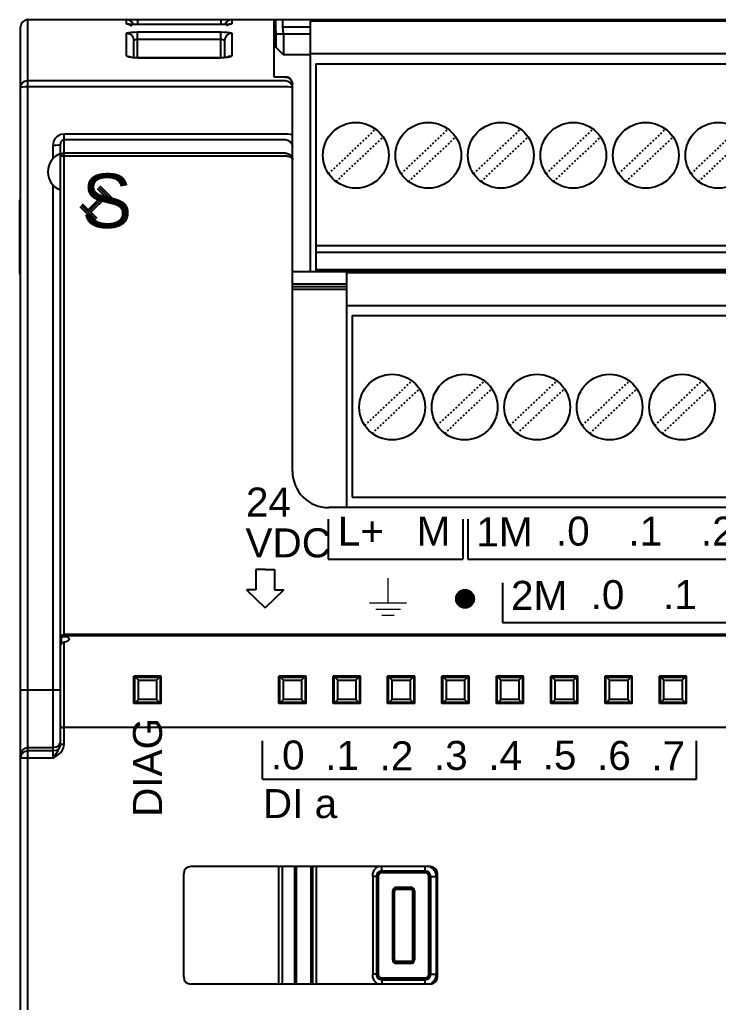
# Model space of a CAD drawing. Header units: inches. Extents: x 57 to 2760, y -193 to 2149.
# Drawn here: x 394.9 to 433.5, y 1419.4 to 1473.7 of the extents above; entities that cross this region are included whole.
import ezdxf

# ---------------------------------------------------------------- set-up
doc = ezdxf.new("R2010")
doc.units = ezdxf.units.IN
doc.header["$MEASUREMENT"] = 0
doc.linetypes.add('DOT', pattern=[0.2, 0.1, -0.1])
doc.styles.get("Standard").update_dxf_attribs({"font": 'arial.ttf'})

msp = doc.modelspace()

# ---------------------------------------------------------------- linework, layer by layer
at = {"color": 7, "linetype": 'Continuous'}
for p, q in [((395.37329, 1373.68422), (395.37329, 1473.68422)), ((395.37329, 1473.68422), (464.57329, 1473.68422)), ((400.82329, 1473.45089), (400.82329, 1473.68422)), ((401.42329, 1473.68422), (401.42329, 1473.40783)), ((406.02329, 1473.68422), (406.02329, 1473.40783)), ((406.62329, 1473.68422), (406.62329, 1473.45089)), ((408.97329, 1470.51791), (408.97329, 1473.68422)), ((409.03691, 1473.68422), (409.03691, 1473.28422)), ((409.44187, 1473.28422), (409.44187, 1473.68422)), ((410.97329, 1459.78895), (410.97329, 1473.60422)), ((455.97329, 1473.60422), (410.97329, 1473.60422)), ((394.97329, 1374.08422), (394.97329, 1473.28422)), ((400.82329, 1471.68832), (400.82329, 1472.93119)), ((401.42328, 1471.57264), (401.42329, 1473.00369)), ((406.08696, 1473.40919), (401.42329, 1473.40894)), ((406.02329, 1473.40783), (401.42329, 1473.40783)), ((401.42329, 1473.00369), (406.02329, 1473.00369)), ((406.02329, 1471.5642), (406.02329, 1473.00369)), ((406.62329, 1472.93119), (406.62329, 1471.68832)), ((408.97329, 1473.28422), (409.03691, 1473.28422)), ((409.03691, 1473.28422), (409.06135, 1472.88422)), ((409.47329, 1472.88422), (409.44187, 1473.28422)), ((409.44187, 1473.28422), (410.97329, 1473.28422)), ((401.22329, 1471.58189), (401.22329, 1472.53421)), ((401.42327, 1472.60641), (406.02329, 1472.60641)), ((406.22329, 1472.53421), (406.22329, 1471.58188)), ((410.97329, 1472.88422), (408.97329, 1472.88422)), ((409.06135, 1472.88422), (409.06135, 1472.15978)), ((409.47329, 1472.88422), (409.47329, 1471.74784)), ((409.06135, 1472.15978), (408.97329, 1472.15978)), ((409.06135, 1472.15978), (409.47329, 1471.74784)), ((400.82329, 1471.68832), (400.97636, 1471.65848)), ((400.97636, 1471.65848), (401.05477, 1471.60714)), ((401.42329, 1471.5642), (401.42329, 1471.57268)), ((406.02329, 1471.57268), (401.42329, 1471.57268)), ((406.02329, 1471.5642), (401.42329, 1471.5642)), ((406.20676, 1471.57024), (406.02329, 1471.5642)), ((406.47021, 1471.65848), (406.39198, 1471.60726)), ((406.62329, 1471.68832), (406.47021, 1471.65848)), ((410.97329, 1471.74784), (409.47329, 1471.74784)), ((455.97329, 1471.79422), (410.97329, 1471.79422)), ((411.26329, 1471.25422), (411.26329, 1459.78895)), ((411.26329, 1471.25422), (455.68329, 1471.25422)), ((395.37329, 1470.32249), (409.57329, 1470.32249)), ((408.97329, 1470.53058), (409.57329, 1470.53058)), ((409.57329, 1470.51791), (408.97329, 1470.51791)), ((409.72449, 1470.5009), (409.57329, 1470.53058)), ((395.37329, 1470.00264), (409.57329, 1470.00264)), ((409.94268, 1470.08424), (409.97329, 1469.93594)), ((409.97329, 1448.74631), (409.97329, 1470.13058)), ((397.37329, 1439.62007), (397.37329, 1467.38679)), ((397.37329, 1467.38679), (409.57329, 1467.38679)), ((397.37329, 1467.06189), (409.57329, 1467.06189)), ((396.77329, 1466.007), (396.77329, 1466.74021)), ((397.17329, 1439.47356), (397.17329, 1466.80036)), ((409.97329, 1465.96918), (409.97329, 1466.67552)), ((409.57329, 1466.3199), (397.37329, 1466.3199)), ((409.57329, 1466.14705), (397.37329, 1466.14705)), ((396.77329, 1432.92192), (396.77329, 1464.56144)), ((394.92092, 1463.6706), (394.92092, 1459.69784)), ((411.26329, 1461.22222), (455.68329, 1461.22222)), ((411.26329, 1460.85511), (455.68329, 1460.85511)), ((411.26329, 1459.89022), (455.68329, 1459.89022)), ((409.97329, 1459.78895), (458.97329, 1459.78895)), ((412.97329, 1446.74622), (412.97329, 1459.70422)), ((457.97329, 1459.70422), (412.97329, 1459.70422)), ((412.97329, 1459.08422), (409.97329, 1459.08422)), ((412.97329, 1458.92674), (409.97329, 1458.92674)), ((412.97329, 1458.78422), (409.97329, 1458.78422)), ((457.97329, 1457.89422), (412.97329, 1457.89422)), ((413.26329, 1457.35422), (413.26329, 1447.32222)), ((413.26329, 1457.35422), (457.68329, 1457.35422)), ((413.26329, 1447.32222), (457.68329, 1447.32222)), ((456.97319, 1446.74622), (411.97329, 1446.74622)), ((418.9989, 1441.71541), (419.49181, 1442.20832)), ((419.00464, 1441.67474), (419.53248, 1442.20258)), ((419.01042, 1441.77334), (419.43388, 1442.1968)), ((419.01234, 1441.63604), (419.57118, 1442.19488)), ((419.02003, 1441.59733), (419.60989, 1442.18719)), ((419.02195, 1441.83126), (419.37596, 1442.18527)), ((419.02773, 1441.55863), (419.64859, 1442.17949)), ((419.03347, 1441.88919), (419.31803, 1442.17375)), ((419.03543, 1441.51992), (419.6873, 1442.17179)), ((419.05352, 1441.49161), (419.71561, 1442.1537)), ((419.07211, 1441.46379), (419.74343, 1442.13511)), ((419.0907, 1441.43597), (419.77125, 1442.11652)), ((419.10928, 1441.40816), (419.79906, 1442.09794)), ((419.11044, 1442.01256), (419.19466, 1442.09678)), ((419.12787, 1441.38034), (419.82688, 1442.07935)), ((419.14759, 1441.35366), (419.85356, 1442.05963)), ((419.17541, 1441.33507), (419.87215, 1442.03181)), ((419.20322, 1441.31648), (419.89074, 1442.004)), ((419.23104, 1441.2979), (419.90932, 1441.97618)), ((419.25886, 1441.27931), (419.92791, 1441.94836)), ((419.28668, 1441.26072), (419.9465, 1441.92054)), ((419.31767, 1441.24531), (419.96191, 1441.88955)), ((419.35637, 1441.23761), (419.96961, 1441.85085)), ((419.39508, 1441.22991), (419.97731, 1441.81214)), ((419.43378, 1441.22221), (419.98501, 1441.77344)), ((419.47249, 1441.21452), (419.9927, 1441.73473)), ((419.51788, 1441.2135), (419.99372, 1441.68934)), ((419.57581, 1441.22503), (419.98219, 1441.63141)), ((419.63373, 1441.23655), (419.97067, 1441.57349)), ((419.69532, 1441.25174), (419.95548, 1441.5119)), ((419.83517, 1441.34518), (419.86204, 1441.37205)), ((397.17329, 1433.6921), (397.17329, 1439.43507)), ((397.22329, 1439.25312), (397.22329, 1439.56094)), ((462.57329, 1439.7402), (397.37329, 1439.7402)), ((462.57329, 1439.6728), (397.37329, 1439.6728)), ((397.37329, 1433.69686), (397.37329, 1439.32986)), ((401.22329, 1435.93422), (401.22329, 1437.43422)), ((402.72329, 1437.43422), (401.22329, 1437.43422)), ((401.22329, 1437.18422), (401.27329, 1437.18422)), ((401.27329, 1435.98422), (401.27329, 1437.38422)), ((401.27329, 1437.38422), (402.67329, 1437.38422)), ((401.47329, 1437.21993), (402.47329, 1437.21993)), ((401.47336, 1436.1485), (401.47336, 1437.21993)), ((402.47321, 1437.21993), (402.47321, 1436.1485)), ((402.67329, 1437.38422), (402.67329, 1435.98422)), ((402.67329, 1437.18422), (402.72329, 1437.18422)), ((402.72329, 1435.93422), (402.72329, 1437.43422)), ((409.22329, 1435.93422), (409.22329, 1437.43422)), ((410.72329, 1437.43422), (409.22329, 1437.43422)), ((409.22329, 1437.18422), (409.27329, 1437.18422)), ((409.27329, 1435.98422), (409.27329, 1437.38422)), ((409.27329, 1437.38422), (410.67329, 1437.38422)), ((409.47329, 1437.21993), (410.47329, 1437.21993)), ((409.47336, 1436.1485), (409.47336, 1437.21993)), ((410.47321, 1437.21993), (410.47321, 1436.1485)), ((410.67329, 1437.38422), (410.67329, 1435.98422)), ((410.72329, 1435.93422), (410.72329, 1437.43422)), ((412.22329, 1435.93422), (412.22329, 1437.43422)), ((413.72329, 1437.43422), (412.22329, 1437.43422)), ((412.27329, 1435.98422), (412.27329, 1437.38422)), ((412.27329, 1437.38422), (413.67329, 1437.38422)), ((412.47329, 1437.21993), (413.47329, 1437.21993)), ((412.47336, 1436.1485), (412.47336, 1437.21993)), ((413.47321, 1437.21993), (413.47321, 1436.1485)), ((413.67329, 1437.38422), (413.67329, 1435.98422)), ((413.72329, 1435.93422), (413.72329, 1437.43422)), ((415.22329, 1435.93422), (415.22329, 1437.43422)), ((416.72329, 1437.43422), (415.22329, 1437.43422)), ((415.27329, 1435.98422), (415.27329, 1437.38422)), ((415.27329, 1437.38422), (416.67329, 1437.38422)), ((415.47329, 1437.21993), (416.47329, 1437.21993)), ((415.47336, 1436.1485), (415.47336, 1437.21993)), ((416.47321, 1437.21993), (416.47321, 1436.1485)), ((416.67329, 1437.38422), (416.67329, 1435.98422)), ((416.72329, 1435.93422), (416.72329, 1437.43422)), ((418.22329, 1435.93422), (418.22329, 1437.43422)), ((419.72329, 1437.43422), (418.22329, 1437.43422)), ((418.27329, 1435.98422), (418.27329, 1437.38422)), ((418.27329, 1437.38422), (419.67329, 1437.38422)), ((418.47329, 1437.21993), (419.47329, 1437.21993)), ((418.47336, 1436.1485), (418.47336, 1437.21993)), ((419.47321, 1437.21993), (419.47321, 1436.1485)), ((419.67329, 1437.38422), (419.67329, 1435.98422)), ((419.72329, 1435.93422), (419.72329, 1437.43422)), ((421.22329, 1435.93422), (421.22329, 1437.43422)), ((422.72329, 1437.43422), (421.22329, 1437.43422)), ((421.27329, 1435.98422), (421.27329, 1437.38422)), ((421.27329, 1437.38422), (422.67329, 1437.38422)), ((421.47329, 1437.21993), (422.47329, 1437.21993)), ((421.47336, 1436.1485), (421.47336, 1437.21993)), ((422.47321, 1437.21993), (422.47321, 1436.1485)), ((422.67329, 1437.38422), (422.67329, 1435.98422)), ((422.72329, 1435.93422), (422.72329, 1437.43422)), ((424.22329, 1435.93422), (424.22329, 1437.43422)), ((425.72329, 1437.43422), (424.22329, 1437.43422)), ((424.27329, 1435.98422), (424.27329, 1437.38422)), ((424.27329, 1437.38422), (425.67329, 1437.38422)), ((424.47329, 1437.21993), (425.47329, 1437.21993)), ((424.47336, 1436.1485), (424.47336, 1437.21993)), ((425.47321, 1437.21993), (425.47321, 1436.1485)), ((425.67329, 1437.38422), (425.67329, 1435.98422)), ((425.72329, 1435.93422), (425.72329, 1437.43422)), ((427.22329, 1435.93422), (427.22329, 1437.43422)), ((428.72329, 1437.43422), (427.22329, 1437.43422)), ((427.27329, 1435.98422), (427.27329, 1437.38422)), ((427.27329, 1437.38422), (428.67329, 1437.38422)), ((427.47329, 1437.21993), (428.47329, 1437.21993)), ((427.47336, 1436.1485), (427.47336, 1437.21993)), ((428.47321, 1437.21993), (428.47321, 1436.1485)), ((428.67329, 1437.38422), (428.67329, 1435.98422)), ((428.72329, 1435.93422), (428.72329, 1437.43422)), ((430.22329, 1435.93422), (430.22329, 1437.43422)), ((431.72329, 1437.43422), (430.22329, 1437.43422)), ((430.27329, 1435.98422), (430.27329, 1437.38422)), ((430.27329, 1437.38422), (431.67329, 1437.38422)), ((430.47329, 1437.21993), (431.47329, 1437.21993)), ((430.47336, 1436.1485), (430.47336, 1437.21993)), ((431.47321, 1437.21993), (431.47321, 1436.1485)), ((431.67329, 1437.38422), (431.67329, 1435.98422)), ((431.67329, 1437.18422), (431.72329, 1437.18422)), ((431.72329, 1435.93422), (431.72329, 1437.43422)), ((394.97329, 1436.68422), (397.17329, 1436.68422)), ((401.22329, 1436.18422), (401.27329, 1436.18422)), ((402.47329, 1436.1485), (401.47329, 1436.1485)), ((402.67329, 1436.18422), (402.72329, 1436.18422)), ((409.22329, 1436.18422), (409.27329, 1436.18422)), ((410.47329, 1436.1485), (409.47329, 1436.1485)), ((413.47329, 1436.1485), (412.47329, 1436.1485)), ((416.47329, 1436.1485), (415.47329, 1436.1485)), ((419.47329, 1436.1485), (418.47329, 1436.1485)), ((422.47329, 1436.1485), (421.47329, 1436.1485)), ((425.47329, 1436.1485), (424.47329, 1436.1485)), ((428.47329, 1436.1485), (427.47329, 1436.1485)), ((431.47329, 1436.1485), (430.47329, 1436.1485)), ((431.67329, 1436.18422), (431.72329, 1436.18422)), ((402.72329, 1435.93422), (401.22329, 1435.93422)), ((402.67329, 1435.98422), (401.27329, 1435.98422)), ((410.72329, 1435.93422), (409.22329, 1435.93422)), ((410.67329, 1435.98422), (409.27329, 1435.98422)), ((413.72329, 1435.93422), (412.22329, 1435.93422)), ((413.67329, 1435.98422), (412.27329, 1435.98422)), ((416.72329, 1435.93422), (415.22329, 1435.93422)), ((416.67329, 1435.98422), (415.27329, 1435.98422)), ((419.72329, 1435.93422), (418.22329, 1435.93422)), ((419.67329, 1435.98422), (418.27329, 1435.98422)), ((422.72329, 1435.93422), (421.22329, 1435.93422)), ((422.67329, 1435.98422), (421.27329, 1435.98422)), ((425.72329, 1435.93422), (424.22329, 1435.93422)), ((425.67329, 1435.98422), (424.27329, 1435.98422)), ((428.72329, 1435.93422), (427.22329, 1435.93422)), ((428.67329, 1435.98422), (427.27329, 1435.98422)), ((431.72329, 1435.93422), (430.22329, 1435.93422)), ((431.67329, 1435.98422), (430.27329, 1435.98422)), ((462.57329, 1434.60034), (397.37329, 1434.60034)), ((397.17329, 1433.89487), (397.14284, 1433.74238)), ((395.37329, 1433.4964), (396.77329, 1433.4964)), ((396.77329, 1433.3116), (395.37329, 1433.3116)), ((397.27329, 1433.69623), (397.37329, 1433.69686)), ((394.97329, 1414.45532), (394.97329, 1433.09792)), ((394.98267, 1432.99893), (394.97329, 1432.91312)), ((396.77329, 1432.92192), (395.37329, 1432.92192)), ((417.57329, 1426.93422), (404.37329, 1426.93422)), ((409.22167, 1420.43422), (409.22167, 1426.93422)), ((409.42074, 1420.43422), (409.42074, 1426.93422)), ((410.10329, 1420.43422), (410.10329, 1426.93422)), ((410.10329, 1420.43422), (410.10329, 1426.93422)), ((410.20329, 1420.43422), (410.20329, 1426.93422)), ((411.00329, 1420.43422), (411.00329, 1426.93422)), ((411.10329, 1420.43422), (411.10329, 1426.93422)), ((411.30329, 1420.43422), (411.30329, 1426.93422)), ((414.90329, 1426.58422), (414.90329, 1426.93422)), ((417.30329, 1426.58422), (417.30329, 1426.93422)), ((403.97329, 1420.83422), (403.97329, 1426.53422)), ((414.40329, 1426.38422), (414.40329, 1420.98422)), ((414.70329, 1426.38422), (414.40329, 1426.38422)), ((414.60329, 1426.38422), (414.60329, 1420.98422)), ((414.70329, 1426.38422), (414.70329, 1420.98422)), ((417.30329, 1426.68422), (414.90329, 1426.68422)), ((417.30329, 1426.58422), (414.90329, 1426.58422)), ((417.50329, 1420.98422), (417.50329, 1426.38422)), ((417.50329, 1426.38422), (417.90329, 1426.38422)), ((417.60329, 1420.98422), (417.60329, 1426.38422)), ((417.90329, 1426.38422), (417.90329, 1420.98422)), ((417.97329, 1420.83422), (417.97329, 1426.53422)), ((415.70329, 1425.78422), (415.70329, 1425.68422)), ((415.70329, 1425.78422), (416.50329, 1425.78422)), ((416.50329, 1425.68422), (416.50329, 1425.78422)), ((415.50329, 1421.78422), (415.50329, 1425.58422)), ((415.60329, 1425.58422), (415.50329, 1425.58422)), ((415.60329, 1421.78422), (415.60329, 1425.58422)), ((415.60329, 1421.78422), (415.60329, 1425.58422)), ((415.70329, 1425.68422), (416.50329, 1425.68422)), ((415.70329, 1425.68422), (416.50329, 1425.68422)), ((416.60329, 1425.58422), (416.60329, 1421.78422)), ((416.70329, 1425.58422), (416.60329, 1425.58422)), ((416.70329, 1425.58422), (416.70329, 1421.78422)), ((415.50329, 1421.78422), (415.60329, 1421.78422)), ((415.70329, 1421.68422), (415.70329, 1421.58422)), ((416.50329, 1421.68422), (415.70329, 1421.68422)), ((416.50329, 1421.68422), (415.70329, 1421.68422)), ((416.50329, 1421.58422), (415.70329, 1421.58422)), ((416.50329, 1421.58422), (416.50329, 1421.68422)), ((416.60329, 1421.78422), (416.70329, 1421.78422)), ((414.70329, 1420.98422), (414.40329, 1420.98422)), ((417.50329, 1420.98422), (417.90329, 1420.98422)), ((417.57329, 1420.43422), (404.37329, 1420.43422)), ((414.90329, 1420.78422), (414.90328, 1420.43422)), ((414.90329, 1420.78422), (417.30329, 1420.78422)), ((414.90329, 1420.68422), (417.30329, 1420.68422)), ((414.90329, 1420.68422), (417.30329, 1420.68422)), ((417.30329, 1420.43422), (417.30329, 1420.78422))]:
    msp.add_line(p, q, dxfattribs=at)
at = {"linetype": 'DOT'}
for p, q in [((411.96743, 1465.18099), (414.56651, 1467.64304)), ((415.96743, 1465.18099), (418.56651, 1467.64304)), ((419.96743, 1465.18099), (422.56651, 1467.64304)), ((423.96743, 1465.18099), (426.56651, 1467.64304)), ((427.96743, 1465.18099), (430.56651, 1467.64304)), ((431.96743, 1465.18099), (434.56651, 1467.64304)), ((412.38006, 1464.7454), (414.97914, 1467.20745)), ((416.38006, 1464.7454), (418.97914, 1467.20745)), ((420.38006, 1464.7454), (422.97914, 1467.20745)), ((424.38006, 1464.7454), (426.97914, 1467.20745)), ((428.38006, 1464.7454), (430.97914, 1467.20745)), ((432.38006, 1464.7454), (434.97914, 1467.20745)), ((413.96743, 1451.28099), (416.56651, 1453.74304)), ((417.96743, 1451.28099), (420.56651, 1453.74304)), ((421.96743, 1451.28099), (424.56651, 1453.74304)), ((425.96743, 1451.28099), (428.56651, 1453.74304)), ((429.96743, 1451.28099), (432.56651, 1453.74304)), ((414.38006, 1450.8454), (416.97914, 1453.30745)), ((418.38006, 1450.8454), (420.97914, 1453.30745)), ((422.38006, 1450.8454), (424.97914, 1453.30745)), ((426.38006, 1450.8454), (428.97914, 1453.30745)), ((430.38006, 1450.8454), (432.97914, 1453.30745))]:
    msp.add_line(p, q, dxfattribs=at)
for p, q in [((399.19627, 1464.37184), (399.99795, 1463.57993)), ((399.26653, 1464.443), (400.06821, 1463.65108)), ((399.33679, 1464.51416), (400.13847, 1463.72224)), ((399.54551, 1464.03024), (398.70696, 1463.19201)), ((399.61621, 1463.95952), (398.77765, 1463.12129)), ((399.68691, 1463.88879), (398.84835, 1463.05056)), ((398.23629, 1463.37493), (399.03797, 1462.58301)), ((398.30655, 1463.44609), (399.10823, 1462.65417)), ((398.37681, 1463.51724), (399.17849, 1462.72533)), ((411.95013, 1446.1037), (411.95013, 1443.90911)), ((419.38013, 1446.1037), (419.38013, 1443.90911)), ((419.6436, 1446.1037), (419.6436, 1443.90911)), ((411.95013, 1443.90911), (419.38013, 1443.90911)), ((419.6436, 1443.90911), (455.0736, 1443.90911)), ((408.47401, 1443.32057), (407.95996, 1443.32057)), ((407.95996, 1443.32057), (407.95996, 1442.20218)), ((408.47401, 1443.32057), (408.98806, 1443.32057)), ((408.98806, 1443.32057), (408.98806, 1442.20218)), ((421.55717, 1442.59625), (421.55717, 1440.40166)), ((407.95996, 1442.20218), (407.44591, 1442.20218)), ((407.44591, 1442.20218), (408.47401, 1441.2047)), ((409.50211, 1442.20218), (408.47401, 1441.2047)), ((408.98806, 1442.20218), (409.50211, 1442.20218)), ((421.55717, 1440.40166), (456.98717, 1440.40166)), ((408.32887, 1431.74951), (408.32887, 1433.86554)), ((432.26797, 1431.74951), (432.26797, 1433.86554)), ((408.32887, 1431.74951), (432.26797, 1431.74951))]:
    msp.add_line(p, q)
at = {"color": 7, "linetype": 'Continuous', "lineweight": 15}
for p, q in [((415.25002, 1441.48851), (415.25002, 1442.85351)), ((414.22627, 1441.48851), (416.27377, 1441.48851)), ((414.56752, 1441.14726), (415.93252, 1441.14726)), ((414.90877, 1440.80601), (415.59127, 1440.80601))]:
    msp.add_line(p, q, dxfattribs=at)
at = {"color": 7, "linetype": 'Continuous'}
for points in [[(400.82329, 1473.45089), (400.97636, 1473.42051), (401.10613, 1473.334)], [(401.07186, 1473.41627), (400.93887, 1473.42593), (400.85312, 1473.43787), (400.82329, 1473.45089)], [(406.50463, 1473.4288), (406.51053, 1473.43014), (406.50242, 1473.42894), (406.47035, 1473.42519), (406.42023, 1473.42094), (406.35436, 1473.41681), (406.27587, 1473.41332), (406.18598, 1473.41068), (406.08696, 1473.40919)], [(406.62329, 1473.45089), (406.47021, 1473.42051), (406.34044, 1473.334)], [(406.62329, 1473.45089), (406.59372, 1473.43793), (406.50818, 1473.42597), (406.37537, 1473.41631)], [(400.82329, 1472.93119), (400.85302, 1472.95412), (400.93889, 1472.97442), (401.07186, 1472.99023), (401.23827, 1473.00024), (401.42329, 1473.00369)], [(400.82329, 1472.93119), (400.97636, 1472.90097), (401.10613, 1472.81491), (401.19284, 1472.68612), (401.22329, 1472.53421)], [(401.42329, 1473.4089), (401.34882, 1473.4093), (401.24033, 1473.41116), (401.14397, 1473.41438), (401.06285, 1473.41848), (400.9989, 1473.42312), (400.9556, 1473.42745), (400.9421, 1473.42922)], [(401.42329, 1473.40783), (401.23869, 1473.41001), (401.07186, 1473.41627)], [(406.37537, 1473.41631), (406.20873, 1473.41003), (406.02329, 1473.40783)], [(406.02329, 1473.00369), (406.20745, 1473.00027), (406.37408, 1472.99029), (406.50722, 1472.97449), (406.5933, 1472.95422), (406.62329, 1472.93119)], [(406.62329, 1472.93119), (406.47021, 1472.90098), (406.34044, 1472.81492), (406.25373, 1472.68613), (406.22329, 1472.53421)], [(401.22329, 1472.53421), (401.2332, 1472.55705), (401.26185, 1472.57726), (401.30622, 1472.59302), (401.36172, 1472.60298), (401.42327, 1472.60641)], [(406.02329, 1472.60641), (406.08469, 1472.60301), (406.14026, 1472.59306), (406.18465, 1472.57732), (406.21333, 1472.55713), (406.22329, 1472.53421)], [(401.07467, 1471.5876), (400.94089, 1471.61498), (400.85372, 1471.64972), (400.82329, 1471.68832)], [(401.42329, 1471.57264), (401.28722, 1471.57648), (401.18009, 1471.58554), (401.09777, 1471.59752), (401.04784, 1471.60869), (401.0387, 1471.61149)], [(401.42329, 1471.5642), (401.24071, 1471.57018), (401.07467, 1471.5876)], [(406.39472, 1471.60512), (406.40519, 1471.61031), (406.40146, 1471.60947), (406.3567, 1471.59902), (406.27828, 1471.58692), (406.17433, 1471.57739), (406.05205, 1471.57285), (406.02329, 1471.57267)], [(406.62329, 1471.68832), (406.59308, 1471.64986), (406.50614, 1471.61511), (406.37251, 1471.58769), (406.20676, 1471.57024)], [(394.97329, 1469.93594), (394.97782, 1469.99395), (394.99315, 1470.05624), (395.02169, 1470.12026), (395.06532, 1470.18261), (395.12492, 1470.23895), (395.1991, 1470.28392), (395.28383, 1470.3127), (395.37329, 1470.32249)], [(409.57329, 1470.51791), (409.68892, 1470.50138), (409.79617, 1470.45221), (409.8893, 1470.36804), (409.95214, 1470.25484), (409.97329, 1470.13058)], [(409.57329, 1470.32249), (409.72539, 1470.29345), (409.85562, 1470.20976), (409.94268, 1470.08424)], [(409.97329, 1470.13058), (409.94389, 1470.28109), (409.85684, 1470.41271), (409.72449, 1470.5009)], [(394.97329, 1469.93594), (395.0034, 1469.96133), (395.09003, 1469.98303), (395.21994, 1469.99754), (395.37329, 1470.00264)], [(409.57329, 1470.00264), (409.72539, 1469.99763), (409.85562, 1469.98319), (409.94268, 1469.96153), (409.97329, 1469.93594)], [(396.77329, 1466.74021), (396.80601, 1466.95076), (396.89819, 1467.13505), (397.03505, 1467.27417), (397.19821, 1467.35856), (397.37329, 1467.38679)], [(397.17329, 1466.80036), (397.18418, 1466.88544), (397.2149, 1466.96), (397.26058, 1467.01636), (397.31505, 1467.05053), (397.37329, 1467.06189)], [(409.57329, 1467.38679), (409.72636, 1467.38211), (409.85613, 1467.36879), (409.94284, 1467.34885), (409.97329, 1467.32532)], [(409.57329, 1467.06189), (409.72636, 1467.03248), (409.85613, 1466.94872), (409.94284, 1466.82337), (409.97329, 1466.67552)], [(397.17329, 1466.80039), (397.14283, 1466.77736), (397.05612, 1466.75784), (396.92635, 1466.74479), (396.77329, 1466.74021)], [(397.17329, 1466.12671), (397.18851, 1466.20064), (397.23186, 1466.26331), (397.29675, 1466.30519), (397.37329, 1466.3199)], [(397.37329, 1466.14705), (397.2965, 1466.14549), (397.23123, 1466.14103), (397.18815, 1466.13441), (397.17329, 1466.12671)], [(409.57329, 1466.3199), (409.63812, 1466.31526), (409.69544, 1466.30315), (409.74532, 1466.28581), (409.78842, 1466.26486), (409.82567, 1466.24128), (409.85807, 1466.21547), (409.88665, 1466.18716), (409.91188, 1466.15592), (409.93331, 1466.12202), (409.95041, 1466.08611), (409.96283, 1466.04888), (409.97049, 1466.01063), (409.97329, 1465.96922)], [(409.97329, 1465.96919), (409.97049, 1465.99021), (409.96283, 1466.0096), (409.95041, 1466.02848), (409.93332, 1466.04669), (409.91189, 1466.06388), (409.88666, 1466.07972), (409.85808, 1466.09408), (409.8257, 1466.10716), (409.78845, 1466.11912), (409.74536, 1466.12975), (409.69548, 1466.13855), (409.63818, 1466.14469), (409.57337, 1466.14705)], [(394.97329, 1463.79687), (394.94778, 1463.77126), (394.92092, 1463.6706)], [(394.92092, 1459.69784), (394.94778, 1459.59717), (394.97329, 1459.57157)], [(397.17329, 1439.55633), (397.18384, 1439.61528), (397.21313, 1439.66646), (397.25678, 1439.70578), (397.31161, 1439.73124), (397.37329, 1439.7402)], [(397.37329, 1439.6728), (397.29675, 1439.65764), (397.23186, 1439.61445), (397.18851, 1439.54981), (397.17329, 1439.47356)], [(397.22329, 1439.56094), (397.1861, 1439.50211), (397.17329, 1439.43507)], [(397.17329, 1439.12725), (397.1861, 1439.19429), (397.22329, 1439.25312)], [(397.37329, 1439.62007), (397.29144, 1439.60763), (397.22329, 1439.56094)], [(397.22329, 1439.25312), (397.29145, 1439.30337), (397.37329, 1439.32986)], [(397.67329, 1439.5033), (397.65233, 1439.54683), (397.59113, 1439.58141), (397.495, 1439.60576), (397.37329, 1439.62007)], [(397.37329, 1439.32986), (397.495, 1439.36039), (397.59113, 1439.4041), (397.65233, 1439.45399), (397.67329, 1439.5033)], [(401.47329, 1437.21993), (401.4191, 1437.275), (401.3666, 1437.32974), (401.31595, 1437.38422)], [(402.47329, 1437.21993), (402.52747, 1437.275), (402.57997, 1437.32974), (402.63062, 1437.38422)], [(409.47329, 1437.21993), (409.41903, 1437.27507), (409.36654, 1437.32981), (409.31595, 1437.38422)], [(410.47329, 1437.21993), (410.52754, 1437.27507), (410.58003, 1437.32981), (410.63062, 1437.38422)], [(412.47329, 1437.21993), (412.41904, 1437.27505), (412.36655, 1437.3298), (412.31595, 1437.38422)], [(413.47329, 1437.21993), (413.52753, 1437.27505), (413.58002, 1437.3298), (413.63062, 1437.38422)], [(415.47329, 1437.21993), (415.41906, 1437.27504), (415.36656, 1437.32979), (415.31595, 1437.38422)], [(416.47329, 1437.21993), (416.52751, 1437.27504), (416.58001, 1437.32979), (416.63062, 1437.38422)], [(418.47329, 1437.21993), (418.41907, 1437.27503), (418.36658, 1437.32977), (418.31595, 1437.38422)], [(419.47329, 1437.21993), (419.5275, 1437.27503), (419.57999, 1437.32977), (419.63062, 1437.38422)], [(421.47329, 1437.21993), (421.41908, 1437.27502), (421.36659, 1437.32976), (421.31595, 1437.38422)], [(422.47329, 1437.21993), (422.52749, 1437.27502), (422.57998, 1437.32976), (422.63062, 1437.38422)], [(424.47329, 1437.21993), (424.41909, 1437.27501), (424.36659, 1437.32975), (424.31595, 1437.38422)], [(425.47329, 1437.21993), (425.52748, 1437.27501), (425.57997, 1437.32975), (425.63062, 1437.38422)], [(427.47329, 1437.21993), (427.4191, 1437.275), (427.3666, 1437.32975), (427.31595, 1437.38422)], [(428.47329, 1437.21993), (428.52747, 1437.275), (428.57997, 1437.32975), (428.63062, 1437.38422)], [(430.47329, 1437.21993), (430.4191, 1437.275), (430.3666, 1437.32974), (430.31595, 1437.38422)], [(431.47329, 1437.21993), (431.52747, 1437.275), (431.57997, 1437.32974), (431.63062, 1437.38422)], [(401.47329, 1436.1485), (401.4191, 1436.09344), (401.3666, 1436.03869), (401.31595, 1435.98422)], [(402.47329, 1436.1485), (402.52747, 1436.09344), (402.57997, 1436.03869), (402.63062, 1435.98422)], [(409.47329, 1436.1485), (409.41903, 1436.09337), (409.36654, 1436.03862), (409.31595, 1435.98422)], [(410.47329, 1436.1485), (410.52754, 1436.09337), (410.58003, 1436.03862), (410.63062, 1435.98422)], [(412.47329, 1436.1485), (412.41904, 1436.09338), (412.36655, 1436.03864), (412.31595, 1435.98422)], [(413.47329, 1436.1485), (413.52753, 1436.09338), (413.58002, 1436.03864), (413.63062, 1435.98422)], [(415.47329, 1436.1485), (415.41906, 1436.0934), (415.36656, 1436.03865), (415.31595, 1435.98422)], [(416.47329, 1436.1485), (416.52751, 1436.0934), (416.58001, 1436.03865), (416.63062, 1435.98422)], [(418.47329, 1436.1485), (418.41907, 1436.09341), (418.36658, 1436.03866), (418.31595, 1435.98422)], [(419.47329, 1436.1485), (419.5275, 1436.09341), (419.57999, 1436.03866), (419.63062, 1435.98422)], [(421.47329, 1436.1485), (421.41908, 1436.09342), (421.36659, 1436.03868), (421.31595, 1435.98422)], [(422.47329, 1436.1485), (422.52749, 1436.09342), (422.57998, 1436.03868), (422.63062, 1435.98422)], [(424.47329, 1436.1485), (424.41909, 1436.09343), (424.36659, 1436.03868), (424.31595, 1435.98422)], [(425.47329, 1436.1485), (425.52748, 1436.09343), (425.57997, 1436.03868), (425.63062, 1435.98422)], [(427.47329, 1436.1485), (427.4191, 1436.09344), (427.3666, 1436.03869), (427.31595, 1435.98422)], [(428.47329, 1436.1485), (428.52747, 1436.09344), (428.57997, 1436.03869), (428.63062, 1435.98422)], [(430.47329, 1436.1485), (430.4191, 1436.09344), (430.3666, 1436.03869), (430.31595, 1435.98422)], [(431.47329, 1436.1485), (431.52747, 1436.09344), (431.57997, 1436.03869), (431.63062, 1435.98422)], [(397.17329, 1434.68066), (397.18719, 1434.65083), (397.22848, 1434.62489), (397.29334, 1434.60691), (397.37329, 1434.60034)], [(394.97329, 1433.09792), (395.00373, 1433.25041), (395.09044, 1433.37968), (395.22021, 1433.46606), (395.37329, 1433.4964)], [(395.37329, 1433.3116), (395.30961, 1433.30652), (395.2426, 1433.28973), (395.17519, 1433.2593), (395.11101, 1433.21399), (395.05451, 1433.15383), (395.01045, 1433.08085), (394.98267, 1432.99893)], [(397.14284, 1433.74238), (397.05613, 1433.61311), (396.92636, 1433.52673), (396.77329, 1433.4964)], [(396.77329, 1432.92192), (396.93109, 1433.01628), (397.06893, 1433.11494), (397.18376, 1433.22426), (397.27163, 1433.34286), (397.33087, 1433.46492), (397.36347, 1433.58459), (397.37329, 1433.69686)], [(397.16983, 1433.69279), (397.14284, 1433.55758), (397.05613, 1433.42831), (396.92636, 1433.34193), (396.77329, 1433.3116)], [(396.77329, 1432.92192), (396.87856, 1433.09804), (396.97029, 1433.23383), (397.04676, 1433.34291), (397.10544, 1433.43976), (397.14499, 1433.53006), (397.16674, 1433.61458), (397.17329, 1433.6921)], [(397.17329, 1433.6921), (397.20008, 1433.69448), (397.27329, 1433.69623)], [(395.37329, 1432.92192), (395.21965, 1432.92124), (395.0895, 1432.91932), (395.00296, 1432.91644), (394.97329, 1432.91312)], [(414.40329, 1426.38422), (414.40431, 1426.42907), (414.40793, 1426.47638), (414.41508, 1426.52638), (414.4266, 1426.5782), (414.44275, 1426.62976), (414.46333, 1426.67943), (414.48789, 1426.72617), (414.516, 1426.76955), (414.54747, 1426.80956), (414.58201, 1426.84604), (414.61922, 1426.87869), (414.65857, 1426.90721), (414.69943, 1426.93135), (414.70555, 1426.93422)], [(414.70555, 1420.43422), (414.69939, 1420.43711), (414.65852, 1420.46126), (414.61917, 1420.4898), (414.58195, 1420.52246), (414.54741, 1420.55895), (414.51594, 1420.59897), (414.48782, 1420.64238), (414.46328, 1420.68913), (414.44272, 1420.73878), (414.42659, 1420.79029), (414.41508, 1420.84204), (414.40793, 1420.89202), (414.40431, 1420.93934), (414.40329, 1420.98422)]]:
    msp.add_lwpolyline(points, dxfattribs=at)
for centre, radius in [((413.47329, 1466.19422), 1.815), ((417.47329, 1466.19422), 1.815), ((421.47329, 1466.19422), 1.815), ((425.47329, 1466.19422), 1.815), ((429.47329, 1466.19422), 1.815), ((433.47329, 1466.19422), 1.815), ((415.47329, 1452.29422), 1.815), ((419.47329, 1452.29422), 1.815), ((423.47329, 1452.29422), 1.815), ((427.47329, 1452.29422), 1.815), ((431.47329, 1452.29422), 1.815), ((419.49772, 1441.7095), 0.5)]:
    msp.add_circle(centre, radius, dxfattribs=at)
for centre, radius, start, end in [((395.37329, 1473.28422), 0.4, 90, 180), ((400.82329, 1473.28422), 0.4, 18.86759, 90), ((406.62329, 1473.28422), 0.4, 90, 161.140393), ((406.62329, 1473.28422), 0.4, 90, 161.140393), ((397.53757, 1465.28422), 1.06429, 110.01596, 249.98404), ((411.97329, 1448.74622), 2, 179.997323, 270), ((410.87329, 1437.38422), 0.2, 180, 219.509619), ((410.87329, 1437.38422), 0.2, 210, 219.509619), ((412.07329, 1437.38422), 0.2, 320.490381, 0), ((413.87329, 1437.38422), 0.2, 180, 219.509619), ((413.87329, 1437.38422), 0.2, 210, 219.509619), ((415.07329, 1437.38422), 0.2, 320.490381, 0), ((416.87329, 1437.38422), 0.2, 180, 219.509619), ((416.87329, 1437.38422), 0.2, 210, 219.509619), ((418.07329, 1437.38422), 0.2, 320.490381, 0), ((419.87329, 1437.38422), 0.2, 180, 219.509619), ((419.87329, 1437.38422), 0.2, 210, 219.509619), ((421.07329, 1437.38422), 0.2, 320.490381, 0), ((422.87329, 1437.38422), 0.2, 180, 219.509619), ((422.87329, 1437.38422), 0.2, 210, 219.509619), ((424.07329, 1437.38422), 0.2, 320.490381, 0), ((425.87329, 1437.38422), 0.2, 180, 219.509619), ((425.87329, 1437.38422), 0.2, 210, 219.509619), ((427.07329, 1437.38422), 0.2, 320.490381, 0), ((428.87329, 1437.38422), 0.2, 180, 219.509619), ((428.87329, 1437.38422), 0.2, 210, 219.509619), ((430.07329, 1437.38422), 0.2, 320.490381, 0), ((410.87329, 1435.98422), 0.2, 140.490381, 180), ((410.87329, 1435.98422), 0.2, 140.490381, 150), ((412.07329, 1435.98422), 0.2, 0, 39.509619), ((412.07329, 1435.98422), 0.2, 0, 39.509599), ((413.87329, 1435.98422), 0.2, 140.490381, 180), ((413.87329, 1435.98422), 0.2, 140.490381, 150), ((415.07329, 1435.98422), 0.2, 0, 39.509619), ((415.07329, 1435.98422), 0.2, 0, 39.509599), ((416.87329, 1435.98422), 0.2, 140.490381, 180), ((416.87329, 1435.98422), 0.2, 140.490381, 150), ((418.07329, 1435.98422), 0.2, 0, 39.509619), ((418.07329, 1435.98422), 0.2, 0, 39.509599), ((419.87329, 1435.98422), 0.2, 140.490381, 180), ((419.87329, 1435.98422), 0.2, 140.490381, 150), ((421.07329, 1435.98422), 0.2, 0, 39.509619), ((421.07329, 1435.98422), 0.2, 0, 39.509599), ((422.87329, 1435.98422), 0.2, 140.490381, 180), ((422.87329, 1435.98422), 0.2, 140.490381, 150), ((424.07329, 1435.98422), 0.2, 0, 39.509619), ((424.07329, 1435.98422), 0.2, 0, 39.509599), ((425.87329, 1435.98422), 0.2, 140.490381, 180), ((425.87329, 1435.98422), 0.2, 140.490381, 150), ((427.07329, 1435.98422), 0.2, 0, 39.509619), ((427.07329, 1435.98422), 0.2, 0, 39.509599), ((428.87329, 1435.98422), 0.2, 140.490381, 180), ((428.87329, 1435.98422), 0.2, 140.490381, 150), ((430.07329, 1435.98422), 0.2, 0, 39.509619), ((430.07329, 1435.98422), 0.2, 0, 39.509599), ((404.37329, 1426.53422), 0.4, 90, 180), ((417.30329, 1426.38422), 0.6, 0, 67.607836), ((417.57329, 1426.53422), 0.4, 0, 90), ((414.90329, 1426.38422), 0.3, 90, 180.00166), ((414.90329, 1426.38422), 0.2, 90, 180), ((417.30329, 1426.38422), 0.3, 0, 90), ((417.30329, 1426.38422), 0.3, 0.000002, 89.999999), ((417.30329, 1426.38422), 0.2, 0, 90), ((415.70329, 1425.58422), 0.2, 90, 180), ((416.50329, 1425.58422), 0.2, 0, 90), ((415.70329, 1425.58422), 0.1, 90, 180), ((416.50329, 1425.58422), 0.1, 0, 90), ((416.50329, 1425.58422), 0.1, 0, 90), ((415.70329, 1421.78422), 0.2, 180, 270), ((415.70329, 1421.78422), 0.1, 180, 270), ((415.70329, 1421.78422), 0.1, 180, 270), ((416.50329, 1421.78422), 0.1, 270, 0), ((416.50329, 1421.78422), 0.2, 270, 0), ((404.37329, 1420.83422), 0.4, 180, 270), ((414.90329, 1420.98422), 0.3, 179.998328, 269.999999), ((414.90329, 1420.98422), 0.3, 180, 270), ((414.90329, 1420.98422), 0.2, 180, 270), ((417.30329, 1420.98422), 0.3, 270, 0), ((417.30329, 1420.98422), 0.2, 270, 0), ((417.57329, 1420.83422), 0.4, 270, 0), ((417.30329, 1420.98422), 0.6, 299.991389, 0)]:
    msp.add_arc(centre, radius, start, end, dxfattribs=at)

# ---------------------------------------------------------------- texts
for s, insert, char_height, width, attachment_point in [('S', (398.33812, 1465.18555), 3, 4.2892434, 1), ('24', (407.40715, 1447.05286), 1.6, 5.8936889, 4), ('L+', (413.75061, 1446.2496), 1.6, 5.3067617, 2), ('M', (417.75061, 1446.2496), 1.6, 5.3067617, 2), ('1M', (421.6699, 1446.20938), 1.6, 5.3067617, 2), ('.0', (425.44409, 1446.2496), 1.6, 5.3067617, 2), ('.1', (429.44409, 1446.2496), 1.6, 5.3067617, 2), ('.2', (433.44409, 1446.2496), 1.6, 5.3067617, 2), ('VDC', (407.38136, 1444.78965), 1.6, 5.8936889, 4), ('2M', (423.58346, 1442.70193), 1.6, 5.3067617, 2), ('.0', (427.35765, 1442.74215), 1.6, 5.3067617, 2), ('.1', (431.35765, 1442.74215), 1.6, 5.3067617, 2), ('.0', (409.71139, 1432.26596), 1.6, 6.9302573, 8), ('.1', (412.71139, 1432.26596), 1.6, 6.9302573, 8), ('.2', (415.71139, 1432.24338), 1.6, 6.9302573, 8), ('.3', (418.71133, 1432.24338), 1.6, 6.9302573, 8), ('.4', (421.71132, 1432.26596), 1.6, 6.9302573, 8), ('.5', (424.71132, 1432.26596), 1.6, 6.9302573, 8), ('.6', (427.71132, 1432.24338), 1.6, 6.9302573, 8), ('.7', (430.71126, 1432.24338), 1.6, 6.9302573, 8), ('DI a', (408.34177, 1430.39746), 1.6, 5.4702222, 4)]:
    msp.add_mtext(s, dxfattribs=dict(insert=insert, char_height=char_height, width=width, attachment_point=attachment_point))
at = {"insert": (401.17433, 1429.67087), "char_height": 1.6, "width": 4.9866667, "attachment_point": 1, "rotation": 90}
msp.add_mtext('DIAG', dxfattribs=at)

doc.saveas('drawing.dxf')
